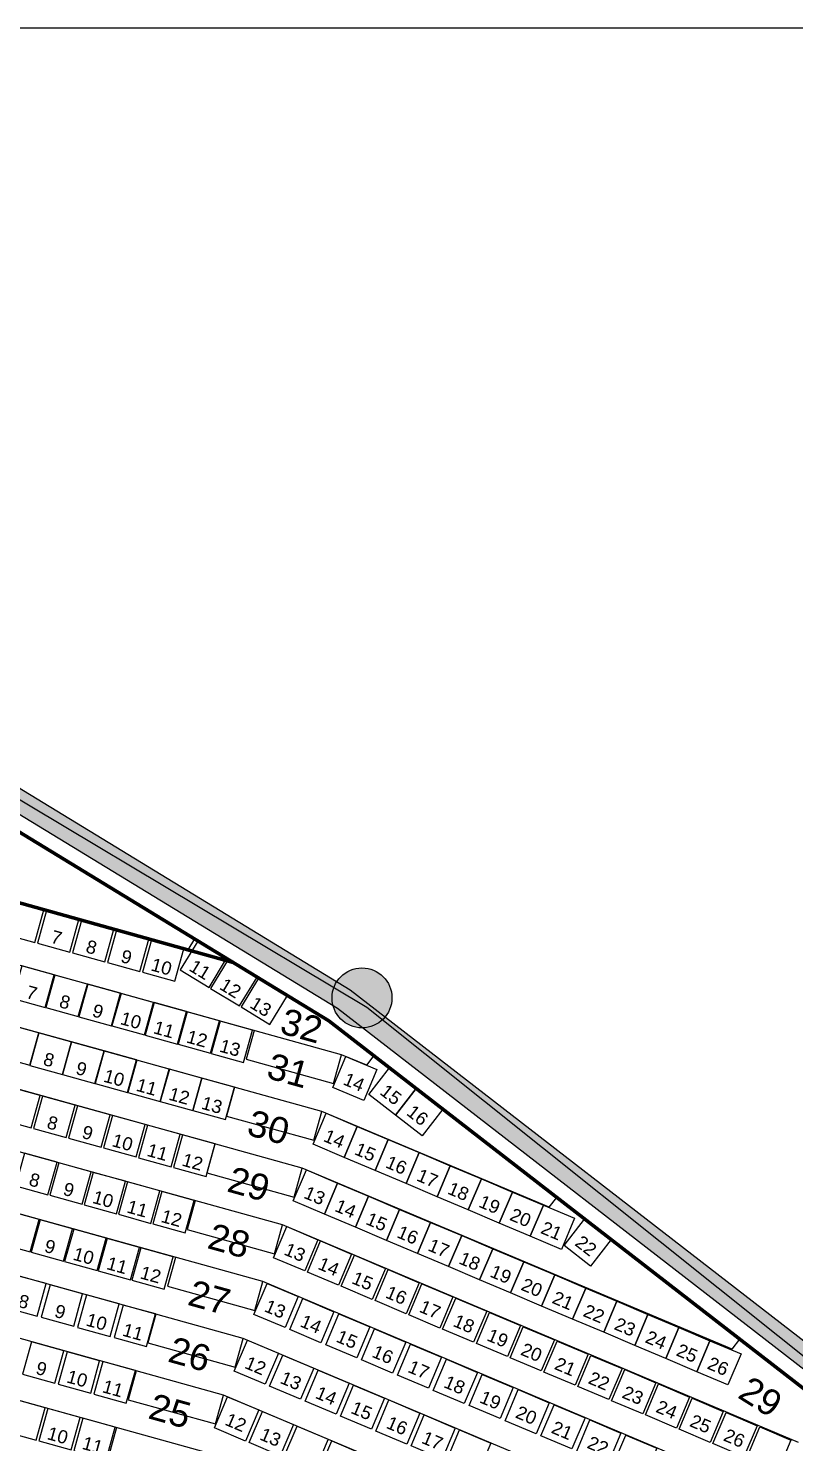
# Model space of a CAD drawing. Header units: millimetres. Extents: x 42980 to 202332, y 27411 to 140378.
# Drawn here: x 146363 to 156597, y 121497 to 140378 of the extents above; entities that cross this region are included whole.
import ezdxf
from ezdxf.enums import TextEntityAlignment as Align

# ---------------------------------------------------------------- set-up
doc = ezdxf.new("R2010")
doc.units = ezdxf.units.MM
doc.header["$LTSCALE"] = 100
doc.layers.get('0').update_dxf_attribs({"linetype": 'CONTINUOUS'})
for name, color, linetype in [('_insida yttervägg arena', 6, 'CONTINUOUS'), ('A-3312-EA-', 7, 'CONTINUOUS'), ('A-3312-FYLL', 7, 'CONTINUOUS'), ('A-3320-EA-', 3, 'CONTINUOUS'), ('A-3320-FYLL', 3, 'CONTINUOUS'), ('G-STOLAR_TELE_2', 3, 'CONTINUOUS'), ('H-RADER', 252, 'CONTINUOUS'), ('J-RADER', 252, 'CONTINUOUS'), ('J-RADNUMMER', 4, 'CONTINUOUS'), ('J-STOLAR', 1, 'CONTINUOUS'), ('J-STOLNUMMER', 7, 'CONTINUOUS'), ('J-TRAPPA', 254, 'CONTINUOUS')]:
    doc.layers.add(name, color=color, linetype=linetype)
doc.layers.add('SEKTIONER', color=4, linetype='CONTINUOUS', lineweight=70)
doc.styles.add('ARIAL', font='arial.ttf')

# ---------------------------------------------------------------- blocks, each defined once
blk = doc.blocks.new('*U47')
at = {"layer": 'G-STOLAR_TELE_2'}
blk.add_circle((0, 0), 400, dxfattribs=at)

msp = doc.modelspace()

# ---------------------------------------------------------------- hatches: boundary and pattern name
at = {"layer": 'A-3312-FYLL'}
msp.add_hatch(color=256, dxfattribs=at).paths.add_polyline_path([(122476, 138109), (118753, 138109), (115030, 138109), (107673, 136974), (100547, 134829), (93532, 131615), (86845, 127542), (80332, 122511), (76121, 118537), (76356, 118346), (80476, 122234), (87015, 127294), (93673, 131350), (100653, 134548), (107739, 136681), (107925, 136709), (115053, 137809), (118753, 137809), (122453, 137809), (129766, 136681), (136852, 134548), (143833, 131350), (150490, 127294), (157029, 122234), (161149, 118346), (161384, 118537), (157173, 122511), (150660, 127542), (143974, 131615), (136958, 134829), (129833, 136974)])
at = {"layer": 'A-3320-FYLL'}
msp.add_hatch(color=256, dxfattribs=at).paths.add_polyline_path([(151219, 127435, 1), (150419, 127435, 1)])

# ---------------------------------------------------------------- linework, layer by layer
msp.add_lwpolyline([(42980, 27411), (202332, 27411), (202332, 140378), (42980, 140378)], close=True)
at = {"layer": '_insida yttervägg arena'}
msp.add_lwpolyline([(100713, 134688), (107536, 136866), (114969, 137946), (122660, 137968), (130050, 136761), (136915, 134716), (144135, 131341), (150884, 127311), (157147, 122310), (161230, 118426), (159973, 117384), (162841, 113601), (164196, 114618), (167369, 109271), (170127, 101958), (171790, 94652), (172663, 87507), (172607, 80521)], dxfattribs=at)
at = {"layer": 'A-3312-EA-'}
for p, q in [((143974, 131615), (150661, 127542)), ((150490, 127294), (143833, 131350)), ((150661, 127542), (157225, 122463)), ((157029, 122234), (150490, 127294))]:
    msp.add_line(p, q, dxfattribs=at)
at = {"layer": 'H-RADER'}
for p, q in [((143748, 131169), (150377, 127129)), ((148496, 128076), (143777, 129385))]:
    msp.add_line(p, q, dxfattribs=at)
at = {"layer": 'J-RADER'}
for p, q in [((150547, 126676), (143603, 128603)), ((148496, 128076), (148585, 128221)), ((150284, 125919), (143430, 127821)), ((150377, 127129), (153655, 124589)), ((150021, 125162), (143257, 127038)), ((150883, 126535), (150547, 126676)), ((150883, 126535), (150983, 126666)), ((149758, 124405), (143084, 126256)), ((153320, 124642), (150284, 125919)), ((149495, 123647), (142910, 125474)), ((155763, 122747), (150021, 125162)), ((149232, 122890), (142737, 124692)), ((153320, 124642), (153420, 124772)), ((153420, 124772), (156934, 122050)), ((156648, 121499), (149758, 124405)), ((148969, 122133), (142564, 123910)), ((156278, 120787), (149495, 123647)), ((148706, 121376), (142391, 123128)), ((155908, 120074), (149232, 122890)), ((155763, 122747), (155863, 122879)), ((155538, 119362), (148969, 122133))]:
    msp.add_line(p, q, dxfattribs=at)
at = {"layer": 'J-STOLAR'}
for points in [[(146018, 128296), (146452, 128176), (146572, 128609), (146139, 128730)], [(146486, 128166), (146919, 128046), (147040, 128480), (146606, 128600)], [(146953, 128037), (147387, 127916), (147507, 128350), (147073, 128470)], [(147421, 127907), (147854, 127787), (147974, 128220), (147541, 128341)], [(147888, 127777), (148321, 127657), (148442, 128091), (148008, 128211)], [(148393, 127809), (148777, 127575), (149011, 127959), (148627, 128194)], [(146156, 127427), (146590, 127307), (146710, 127741), (146277, 127861)], [(148798, 127562), (149183, 127328), (149417, 127712), (149033, 127946)], [(146598, 127305), (147031, 127185), (147152, 127618), (146718, 127739)], [(149204, 127315), (149588, 127081), (149823, 127465), (149438, 127699)], [(147039, 127183), (147473, 127062), (147593, 127496), (147159, 127616)], [(147480, 127060), (147914, 126940), (148034, 127373), (147601, 127494)], [(147922, 126938), (148355, 126817), (148476, 127251), (148042, 127371)], [(145949, 126655), (146382, 126535), (146502, 126968), (146069, 127089)], [(148363, 126815), (148797, 126695), (148917, 127129), (148483, 127249)], [(148804, 126693), (149238, 126573), (149358, 127006), (148925, 127126)], [(146384, 126534), (146818, 126414), (146938, 126847), (146504, 126968)], [(146820, 126413), (147253, 126293), (147374, 126727), (146940, 126847)], [(147255, 126292), (147689, 126172), (147809, 126606), (147375, 126726)], [(147691, 126172), (148124, 126051), (148245, 126485), (147811, 126605)], [(150843, 126063), (150428, 126238), (150604, 126652), (151018, 126477)], [(148126, 126051), (148560, 125930), (148680, 126364), (148247, 126484)], [(148562, 125930), (148995, 125810), (149116, 126243), (148682, 126364)], [(151268, 125870), (150912, 126145), (151188, 126501), (151544, 126225)], [(145966, 125820), (146400, 125700), (146520, 126133), (146086, 126253)], [(151624, 125594), (151268, 125870), (151544, 126225), (151900, 125950)], [(146433, 125690), (146867, 125570), (146987, 126004), (146554, 126124)], [(146901, 125561), (147334, 125440), (147455, 125874), (147021, 125994)], [(147368, 125431), (147802, 125311), (147922, 125744), (147488, 125864)], [(150580, 125305), (150165, 125481), (150341, 125895), (150755, 125720)], [(147835, 125301), (148269, 125181), (148389, 125615), (147956, 125735)], [(148303, 125172), (148736, 125051), (148857, 125485), (148423, 125605)], [(150994, 125130), (150580, 125305), (150755, 125720), (151169, 125545)], [(151409, 124955), (150994, 125130), (151169, 125545), (151584, 125369)], [(146193, 124927), (146626, 124806), (146747, 125240), (146313, 125360)], [(146650, 124800), (147084, 124679), (147204, 125113), (146771, 125233)], [(151823, 124780), (151409, 124955), (151584, 125369), (151998, 125194)], [(152238, 124604), (151823, 124780), (151998, 125194), (152413, 125019)], [(147108, 124673), (147542, 124552), (147662, 124986), (147228, 125106)], [(150317, 124548), (149902, 124724), (150077, 125138), (150492, 124963)], [(152652, 124429), (152238, 124604), (152413, 125019), (152827, 124843)], [(147566, 124546), (147999, 124425), (148120, 124859), (147686, 124979)], [(148024, 124419), (148457, 124298), (148578, 124732), (148144, 124852)], [(150731, 124373), (150317, 124548), (150492, 124963), (150906, 124787)], [(153066, 124254), (152652, 124429), (152827, 124843), (153242, 124668)], [(151146, 124198), (150731, 124373), (150906, 124787), (151321, 124612)], [(153481, 124078), (153066, 124254), (153242, 124668), (153656, 124493)], [(145952, 124163), (146386, 124043), (146506, 124477), (146072, 124597)], [(146400, 124039), (146834, 123919), (146954, 124352), (146520, 124473)], [(151560, 124022), (151146, 124198), (151321, 124612), (151735, 124437)], [(151974, 123847), (151560, 124022), (151735, 124437), (152150, 124262)], [(153872, 123852), (153517, 124128), (153792, 124483), (154148, 124208)], [(146848, 123915), (147282, 123794), (147402, 124228), (146969, 124348)], [(150054, 123791), (149639, 123966), (149814, 124381), (150229, 124205)], [(152389, 123672), (151974, 123847), (152150, 124262), (152564, 124086)], [(147296, 123790), (147730, 123670), (147850, 124104), (147417, 124224)], [(147744, 123666), (148178, 123546), (148298, 123979), (147865, 124100)], [(150505, 123600), (150090, 123775), (150266, 124190), (150680, 124015)], [(152803, 123496), (152389, 123672), (152564, 124086), (152979, 123911)], [(150956, 123409), (150542, 123585), (150717, 123999), (151131, 123824)], [(153218, 123321), (152803, 123496), (152979, 123911), (153393, 123736)], [(146049, 123306), (146482, 123186), (146603, 123620), (146169, 123740)], [(151407, 123218), (150993, 123394), (151168, 123808), (151583, 123633)], [(153632, 123146), (153218, 123321), (153393, 123736), (153808, 123560)], [(146535, 123171), (146969, 123051), (147089, 123485), (146656, 123605)], [(149791, 123034), (149376, 123209), (149551, 123624), (149966, 123448)], [(151859, 123027), (151444, 123203), (151620, 123617), (152034, 123442)], [(154047, 122971), (153632, 123146), (153808, 123560), (154222, 123385)], [(147022, 123036), (147455, 122916), (147576, 123350), (147142, 123470)], [(147508, 122901), (147942, 122781), (148062, 123215), (147629, 123335)], [(150269, 122831), (149855, 123006), (150030, 123421), (150445, 123246)], [(152310, 122837), (151896, 123012), (152071, 123426), (152485, 123251)], [(154461, 122795), (154047, 122971), (154222, 123385), (154636, 123210)], [(150748, 122629), (150334, 122804), (150509, 123218), (150924, 123043)], [(152761, 122646), (152347, 122821), (152522, 123235), (152937, 123060)], [(154876, 122620), (154461, 122795), (154636, 123210), (155051, 123034)], [(151227, 122426), (150813, 122601), (150988, 123016), (151403, 122841)], [(153213, 122455), (152798, 122630), (152973, 123045), (153388, 122869)], [(155290, 122445), (154876, 122620), (155051, 123034), (155465, 122859)], [(146285, 122411), (146719, 122290), (146839, 122724), (146405, 122844)], [(149527, 122277), (149113, 122452), (149288, 122866), (149703, 122691)], [(151706, 122224), (151292, 122399), (151467, 122813), (151882, 122638)], [(153664, 122264), (153249, 122439), (153425, 122854), (153839, 122678)], [(155705, 122269), (155290, 122445), (155465, 122859), (155880, 122684)], [(146762, 122278), (147196, 122158), (147316, 122592), (146882, 122712)], [(147239, 122146), (147672, 122026), (147793, 122459), (147359, 122579)], [(150000, 122077), (149586, 122252), (149761, 122666), (150175, 122491)], [(152185, 122021), (151771, 122196), (151946, 122611), (152360, 122435)], [(154115, 122073), (153701, 122248), (153876, 122663), (154291, 122488)], [(150472, 121877), (150058, 122052), (150233, 122467), (150648, 122291)], [(152664, 121818), (152250, 121994), (152425, 122408), (152839, 122233)], [(154567, 121882), (154152, 122058), (154327, 122472), (154742, 122297)], [(150945, 121677), (150530, 121852), (150706, 122267), (151120, 122091)], [(153143, 121616), (152729, 121791), (152904, 122206), (153318, 122030)], [(155018, 121691), (154603, 121867), (154779, 122281), (155193, 122106)], [(146035, 121650), (146468, 121529), (146588, 121963), (146155, 122083)], [(149264, 121519), (148850, 121695), (149025, 122109), (149440, 121934)], [(151417, 121477), (151003, 121652), (151178, 122067), (151593, 121892)], [(153622, 121413), (153207, 121589), (153383, 122003), (153797, 121828)], [(155469, 121500), (155055, 121676), (155230, 122090), (155644, 121915)], [(146502, 121520), (146936, 121400), (147056, 121833), (146622, 121954)], [(146969, 121390), (147403, 121270), (147523, 121704), (147090, 121824)], [(149728, 121323), (149313, 121499), (149489, 121913), (149903, 121738)], [(151890, 121277), (151475, 121453), (151651, 121867), (152065, 121692)], [(154101, 121211), (153686, 121386), (153862, 121800), (154276, 121625)], [(155920, 121310), (155506, 121485), (155681, 121899), (156096, 121724)], [(150191, 121127), (149777, 121303), (149952, 121717), (150366, 121542)], [(152362, 121077), (151948, 121253), (152123, 121667), (152538, 121492)], [(154580, 121008), (154165, 121183), (154341, 121598), (154755, 121423)], [(156372, 121119), (155957, 121294), (156133, 121708), (156547, 121533)], [(150654, 120931), (150240, 121107), (150415, 121521), (150830, 121346)]]:
    msp.add_lwpolyline(points, close=True, dxfattribs=at)
at = {"layer": 'J-TRAPPA'}
for points in [[(149381, 127000), (149274, 126615), (150440, 126291), (150547, 126676)], [(149117, 126243), (149011, 125857), (150177, 125534), (150284, 125919)], [(148854, 125486), (148748, 125100), (149914, 124776), (150021, 125162)], [(148591, 124728), (148484, 124343), (149651, 124019), (149758, 124405)], [(148328, 123971), (148221, 123586), (149388, 123262), (149495, 123647)], [(148065, 123214), (147958, 122828), (149125, 122505), (149232, 122890)], [(147802, 122457), (147695, 122071), (148862, 121748), (148969, 122133)], [(147539, 121699), (147432, 121314), (148599, 120990), (148706, 121376)]]:
    msp.add_lwpolyline(points, dxfattribs=at)
at = {"layer": 'SEKTIONER'}
msp.add_line((143777, 129385), (149097, 127909), dxfattribs=at)
msp.add_lwpolyline([(160993, 118218), (156934, 122050), (150377, 127129), (143739, 131173), (136781, 134360), (129722, 136485), (129659, 136495)], dxfattribs=at)

# ---------------------------------------------------------------- block references
at = {"layer": 'A-3320-EA-'}
msp.add_blockref('*U47', (150819, 127435), dxfattribs=at)

# ---------------------------------------------------------------- texts
at = {"layer": 'J-RADNUMMER', "style": 'ARIAL'}
for s, rotation, p in [('32', 344.4842, (149704, 126968)), ('31', 344.4842, (149526, 126370)), ('30', 344.4842, (149263, 125612)), ('29', 344.4842, (149000, 124855)), ('28', 344.4842, (148737, 124098)), ('27', 344.4842, (148474, 123341)), ('26', 344.4842, (148211, 122583)), ('29', 327.9594, (155820, 122107)), ('25', 344.4842, (147948, 121826))]:
    msp.add_text(s, height=350, rotation=rotation, dxfattribs=at).set_placement(p)
at = {"layer": 'J-STOLNUMMER', "style": 'ARIAL'}
for s, rotation, p in [('7', 344.4938, (146703, 128106)), ('8', 344.4938, (147170, 127977)), ('9', 344.4938, (147637, 127847)), ('10', 344.4938, (148105, 127717)), ('11', 328.6443, (148585, 127692)), ('12', 328.6443, (148991, 127445)), ('7', 344.4938, (146373, 127367)), ('8', 344.4938, (146815, 127245)), ('9', 344.4938, (147256, 127122)), ('13', 328.6443, (149396, 127198)), ('10', 344.4938, (147697, 127000)), ('11', 344.4938, (148139, 126878)), ('12', 344.4938, (148580, 126755)), ('8', 344.4938, (146601, 126474)), ('13', 344.4938, (149021, 126633)), ('9', 344.4938, (147036, 126353)), ('10', 344.4938, (147472, 126232)), ('11', 344.4938, (147908, 126111)), ('12', 344.4938, (148343, 125991)), ('13', 344.4938, (148779, 125870)), ('8', 344.4938, (146650, 125630)), ('9', 344.4938, (147118, 125500)), ('10', 344.4938, (147585, 125371)), ('11', 344.4938, (148052, 125241)), ('12', 344.4938, (148520, 125111)), ('8', 344.4938, (146410, 124867)), ('9', 344.4938, (146867, 124740)), ('10', 344.4938, (147325, 124613)), ('11', 344.4938, (147783, 124486)), ('12', 344.4938, (148240, 124359)), ('9', 344.4938, (146617, 123979)), ('10', 344.4938, (147065, 123855)), ('11', 344.4938, (147513, 123730)), ('12', 344.4938, (147961, 123606)), ('8', 344.4938, (146265, 123246)), ('9', 344.4938, (146752, 123111)), ('10', 344.4938, (147239, 122976)), ('11', 344.4938, (147725, 122841)), ('9', 344.4938, (146502, 122350)), ('10', 344.4938, (146979, 122218)), ('11', 344.4938, (147456, 122086)), ('10', 344.4938, (146719, 121460)), ('11', 344.4938, (147186, 121330))]:
    msp.add_text(s, height=175, rotation=rotation, dxfattribs=at).set_placement(p, align=Align.BOTTOM_CENTER)
for s, rotation, p in [('14', 337.0464, (150554, 126284)), ('15', 322.2061, (151045, 126158)), ('16', 322.2061, (151401, 125882)), ('14', 337.0464, (150291, 125527)), ('15', 337.0464, (150706, 125351)), ('16', 337.0464, (151120, 125176)), ('17', 337.0464, (151535, 125001)), ('13', 337.0464, (150028, 124769)), ('18', 337.0464, (151949, 124825)), ('14', 337.0464, (150442, 124594)), ('19', 337.0464, (152364, 124650)), ('20', 337.0464, (152778, 124475)), ('15', 337.0464, (150857, 124419)), ('21', 337.0464, (153192, 124299)), ('16', 337.0464, (151272, 124243)), ('22', 322.2061, (153650, 124140)), ('13', 337.0464, (149765, 124012)), ('17', 337.0464, (151686, 124068)), ('14', 337.0464, (150216, 123821)), ('18', 337.0464, (152100, 123893)), ('15', 337.0464, (150668, 123630)), ('19', 337.0464, (152515, 123718)), ('20', 337.0464, (152929, 123542)), ('16', 337.0464, (151119, 123439)), ('21', 337.0464, (153344, 123367)), ('13', 337.0464, (149502, 123255)), ('17', 337.0464, (151570, 123249)), ('22', 337.0464, (153758, 123192)), ('14', 337.0464, (149980, 123053)), ('18', 337.0464, (152022, 123058)), ('23', 337.0464, (154173, 123016)), ('15', 337.0464, (150460, 122850)), ('19', 337.0464, (152473, 122867)), ('24', 337.0464, (154587, 122841)), ('16', 337.0464, (150939, 122647)), ('20', 337.0464, (152924, 122676)), ('25', 337.0464, (155002, 122666)), ('12', 337.0464, (149239, 122498)), ('17', 337.0464, (151418, 122445)), ('21', 337.0464, (153375, 122485)), ('26', 337.0464, (155416, 122490)), ('13', 337.0464, (149712, 122298)), ('18', 337.0464, (151897, 122242)), ('22', 337.0464, (153827, 122294)), ('14', 337.0464, (150183, 122098)), ('19', 337.0464, (152376, 122039)), ('23', 337.0464, (154278, 122103)), ('15', 337.0464, (150656, 121898)), ('20', 337.0464, (152855, 121837)), ('24', 337.0464, (154729, 121912)), ('12', 337.0464, (148976, 121740)), ('16', 337.0464, (151129, 121698)), ('25', 337.0464, (155181, 121722)), ('13', 337.0464, (149439, 121544)), ('17', 337.0464, (151601, 121498)), ('21', 337.0464, (153333, 121634)), ('26', 337.0464, (155632, 121531)), ('22', 337.0464, (153812, 121432))]:
    msp.add_text(s, height=175, rotation=rotation, dxfattribs=at).set_placement(p)

doc.saveas('drawing.dxf')
